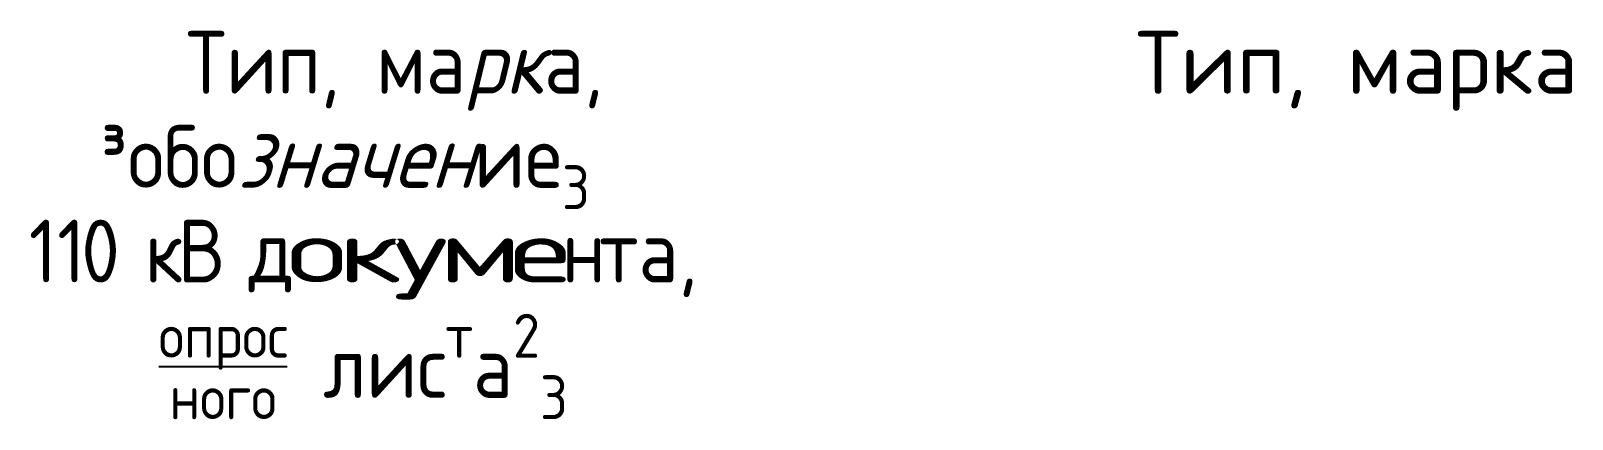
# Model space of a CAD drawing. Header units: millimetres. Extents: x 3491.8 to 3577.5, y 1584.4 to 1606.1.
import ezdxf

# ---------------------------------------------------------------- set-up
doc = ezdxf.new("R2010")
doc.units = ezdxf.units.MM
doc.styles.get("Standard").update_dxf_attribs({"font": 'isocpeur.ttf'})

msp = doc.modelspace()

# ---------------------------------------------------------------- texts
at = {"color": 1, "insert": (3508.551, 1606.05), "char_height": 3.4925, "width": 43.56881, "attachment_point": 2, "line_spacing_factor": 0.9}
msp.add_mtext('\\A1;\\pi3.4925,l3.4925;{\\W0.9;Тип, ма\\fISOCPEUR|b1|i1|c204|p34;рк\\fISOCPEUR|b0|i0|c204|p34;а, ³обо\\Q17;значен\\Q0;ие\\H0.7x;\\S^ 3;\\H1.42857x;  1\\T0.75;10\\~кВ \\C3;д\\W1.5;окуме\\W0.9;н\\T1;т\\C1;а, \\H0.7x;\\Sопрос/ного;\\H1.42857x; лис\\H0.7x;\\Sт^ ;\\H1.42857x;а\\H0.7x;\\S2^ ;\\S^ 3;}', dxfattribs=at)
at = {"color": 1, "insert": (3553.228, 1606.05), "char_height": 3.4925, "width": 24.30649, "attachment_point": 1}
msp.add_mtext('Тип, {\\fISOCPEUR|b1|i0|c204|p34;ма}рка', dxfattribs=at)

doc.saveas('drawing.dxf')
